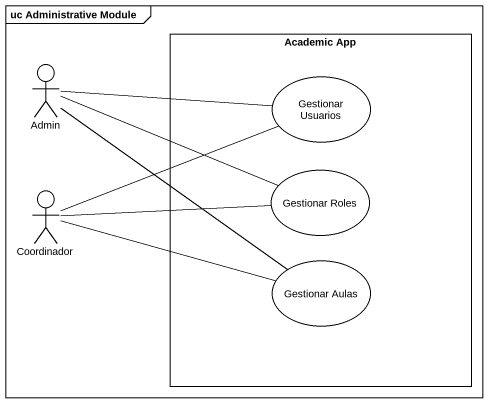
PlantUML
@startuml
mainframe uc Administrative Module
rectangle "Academic App" as Academic_App {
  usecase "Gestionar Usuarios" as Gestionar_Usuarios
  usecase "Gestionar Roles" as Gestionar_Roles
  usecase "Gestionar Aulas" as Gestionar_Aulas
}
actor Admin
actor Coordinador
Admin -right- Gestionar_Usuarios
Admin -right- Gestionar_Roles
Admin -- Gestionar_Aulas
Coordinador -right- Gestionar_Usuarios
Coordinador -right- Gestionar_Roles
Coordinador -right- Gestionar_Aulas
@enduml
